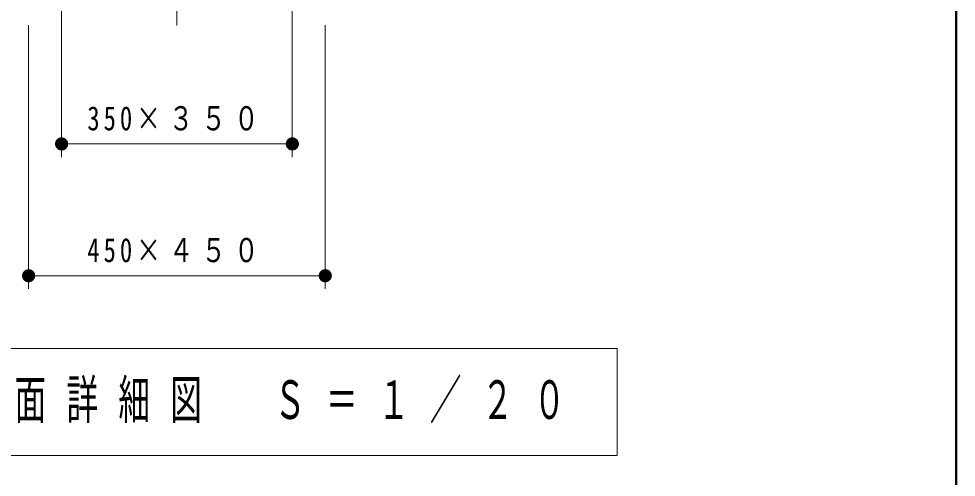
# Model space of a CAD drawing. Units: millimetres on the paper, scale 1:60. Extents: x -385 to 76, y -594 to 267.
# Drawn here: x -71.1 to 0, y -412.4 to -377.6 of the extents above; entities that cross this region are included whole.
import ezdxf

# ---------------------------------------------------------------- set-up
doc = ezdxf.new("R2010")
doc.units = ezdxf.units.MM
doc.linetypes.add('USER2', pattern=[6, 3, -1, 1, -1])
doc.layers.add('1_20', color=7, linetype='Continuous', lineweight=13)
doc.layers.add('NAKAMURA図枠', color=7, linetype='Continuous', lineweight=13)
doc.styles.add('ＭＳ ゴシック', font='')
doc.styles.get('ＭＳ ゴシック').set_extended_font_data('MS Gothic')

# ---------------------------------------------------------------- blocks, each defined once
blk = doc.blocks.new('filled_dot')
at = {"color": 0, "linetype": 'Continuous', "lineweight": -2, "const_width": 1.25}
blk.add_lwpolyline([(-0.625, 0, 1), (0.625, 0, 1)], format="xyb", close=True, dxfattribs=at)

msp = doc.modelspace()

# ---------------------------------------------------------------- linework, layer by layer
at = {"layer": '1_20', "linetype": 'USER2'}
msp.add_line((-59.107, -378.139), (-59.107, -331.309), dxfattribs=at)
at = {"layer": '1_20'}
for p, q in [((-67.857, -368.116), (-67.857, -388.116)), ((-50.357, -368.116), (-50.357, -388.116)), ((-70.357, -378.116), (-70.357, -398.116)), ((-47.857, -378.116), (-47.857, -398.116)), ((-50.357, -387.116), (-67.857, -387.116)), ((-47.857, -397.116), (-70.357, -397.116)), ((-25.707, -402.626), (-92.507, -402.626)), ((-25.707, -410.76), (-25.707, -402.626)), ((-92.507, -410.76), (-25.707, -410.76))]:
    msp.add_line(p, q, dxfattribs=at)
at = {"layer": 'NAKAMURA図枠', "lineweight": 50}
msp.add_line((0, -594), (0, -327), dxfattribs=at)

# ---------------------------------------------------------------- block references
at = {"layer": '1_20', "xscale": 0.4, "yscale": 0.4}
for p in [(-67.857, -387.116), (-70.357, -397.116)]:
    msp.add_blockref('filled_dot', p, dxfattribs=at)
at = {"layer": '1_20', "xscale": 0.4, "yscale": 0.4, "rotation": 180}
for p in [(-50.357, -387.116), (-47.857, -397.116)]:
    msp.add_blockref('filled_dot', p, dxfattribs=at)

# ---------------------------------------------------------------- texts
at = {"layer": '1_20', "style": 'ＭＳ ゴシック'}
for s, insert, char_height, attachment_point in [('\\T1.32;\\W0.75;350×３５０', (-59.107, -386.116), 1.833, 8), ('\\T1.32;\\W0.75;450×４５０', (-59.107, -396.116), 1.833, 8), ('\\T1.64;\\W0.6;基礎標準断面詳細図\u3000Ｓ＝１／２０', (-91.107, -406.693), 2.933, 4)]:
    msp.add_mtext(s, dxfattribs=dict(at, insert=insert, char_height=char_height, attachment_point=attachment_point))

doc.saveas('drawing.dxf')
